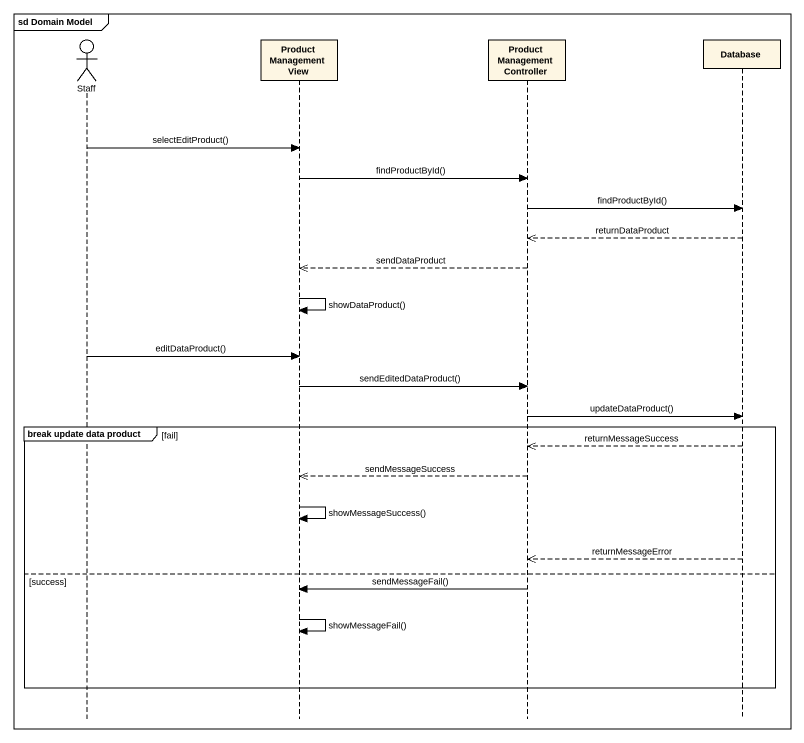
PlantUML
@startuml
mainframe sd Domain Model
hide footbox
actor Staff
participant "Product Management View" as Product_Management_View
participant "Product Management Controller" as Product_Management
participant "Database" as Database_

Staff -> Product_Management_View : selectEditProduct()
Product_Management_View -> Product_Management : findProductById()
Product_Management -> Database_ : findProductById()
Database_ -->> Product_Management : returnDataProduct
Product_Management -->> Product_Management_View : sendDataProduct
Product_Management_View -> Product_Management_View : showDataProduct()
Staff -> Product_Management_View : editDataProduct()
Product_Management_View -> Product_Management : sendEditedDataProduct()
Product_Management -> Database_ : updateDataProduct()
group break update data product [fail]
  Database_ -->> Product_Management : returnMessageSuccess
  Product_Management -->> Product_Management_View : sendMessageSuccess
  Product_Management_View -> Product_Management_View : showMessageSuccess()
  Database_ -->> Product_Management : returnMessageError
else success
  Product_Management -> Product_Management_View : sendMessageFail()
  Product_Management_View -> Product_Management_View : showMessageFail()
end
@enduml
